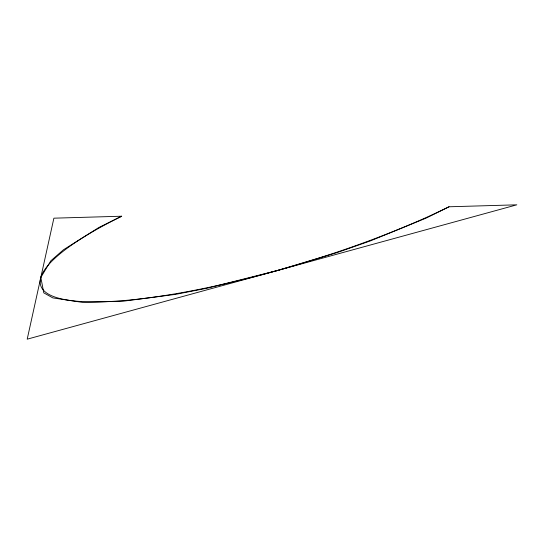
<?xml version="1.0" encoding="UTF-8"?>
<svg xmlns="http://www.w3.org/2000/svg" width="544" height="544" viewBox="0 0 544 544"><rect width="100%" height="100%" fill="white"/><g stroke="black" fill="none" stroke-linecap="round" stroke-linejoin="round"><path stroke-width="0.82" d="M121.679 216.22L98.865 227.508L63.458 249.784L50.871 260.773L40.82 277.406L43.792 292.856L52.843 297.908L82.348 302.369L123.264 301.192L175.59 294.365L207.454 288.136L277.148 270.586L337.28 252.511L370.328 240.931L426.19 218.062L449.011 206.781L516.8 204.823L27.2 339.177L53.89 218.178L121.679 216.22A255.564 54.441 -16.8 0 0 102.809 301.784A255.564 54.441 -16.8 0 0 449.011 206.781"/></g></svg>
